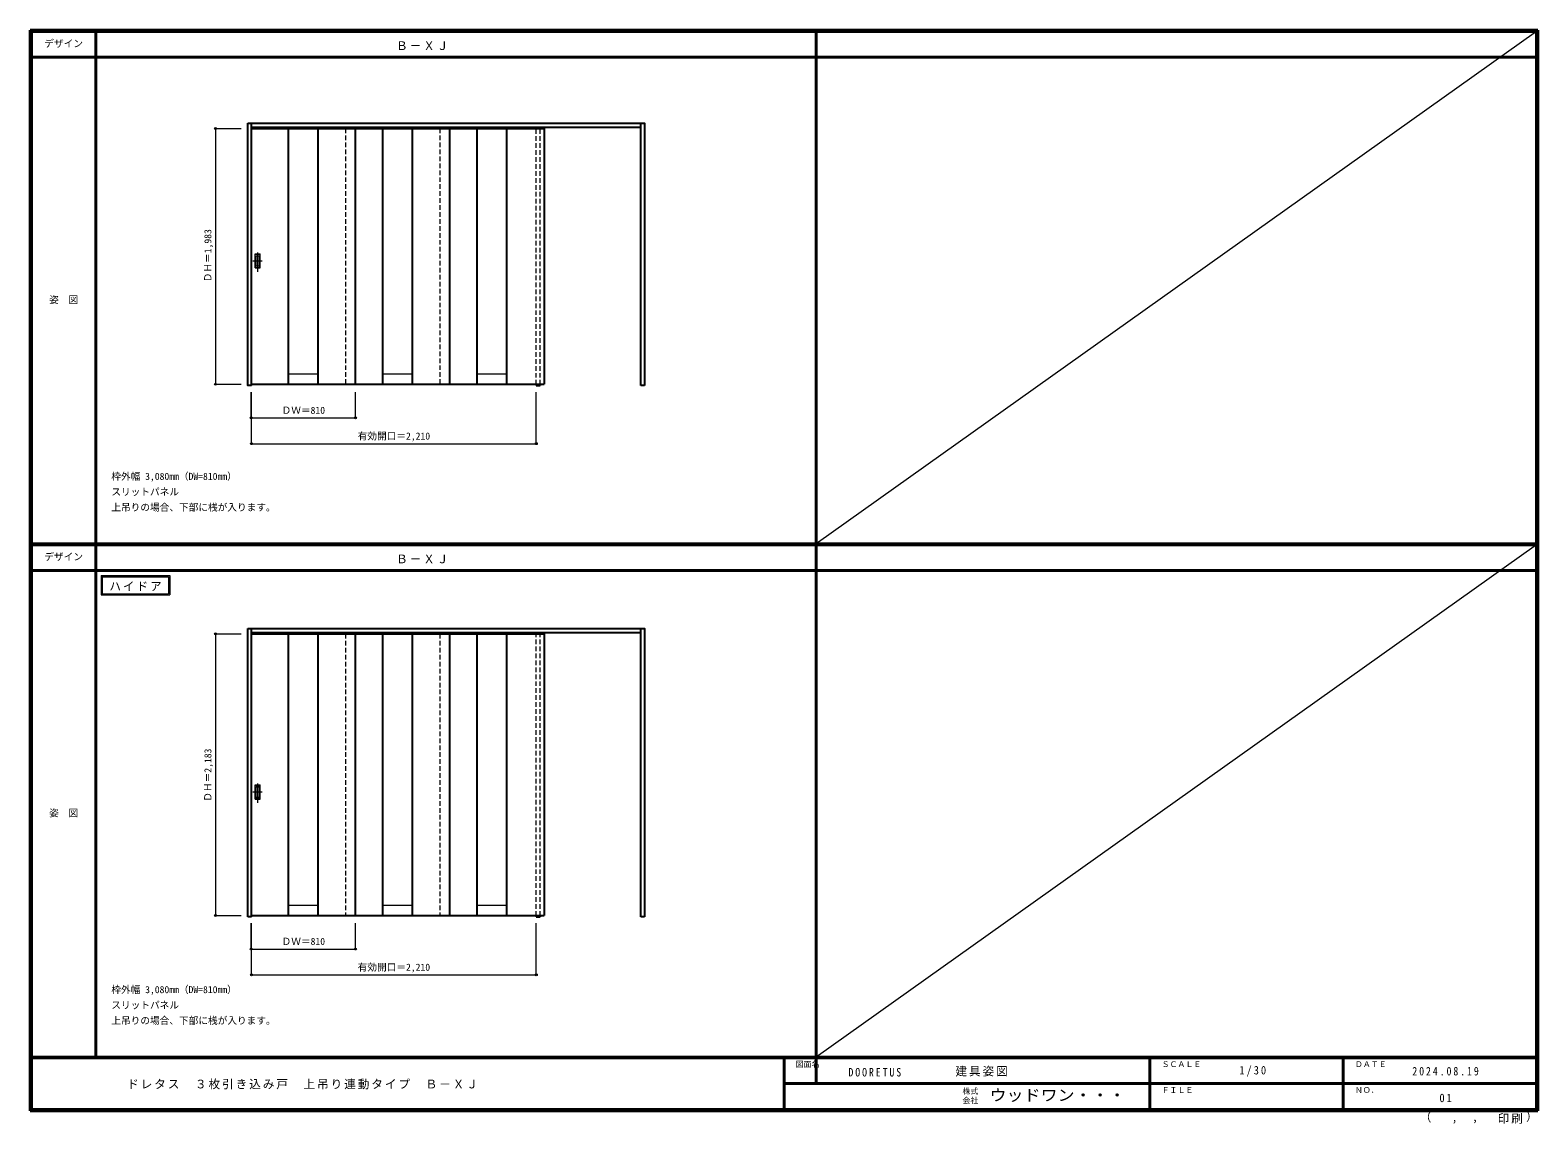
# Model space of a CAD drawing. Units: millimetres, scale not verified. Extents: x -6000 to 5700, y -4307 to 4175.
import ezdxf
from ezdxf.enums import TextEntityAlignment as Align

# ---------------------------------------------------------------- set-up
doc = ezdxf.new("R2010")
doc.units = ezdxf.units.MM
doc.header["$LTSCALE"] = 30
doc.header["$PDMODE"] = 32
doc.header["$PDSIZE"] = 15
doc.linetypes.add('CHAIN1', pattern=[8, 5, -1, 1, -1])
doc.linetypes.add('DASHED1', pattern=[1.8, 1.2, -0.6])
for name, color, linetype, lineweight in [('0-2_扉', 3, 'Continuous', 25), ('0-4_枠', 3, 'Continuous', 25), ('0-6_引手', 7, 'Continuous', 18), ('0-A_文字', 7, 'Continuous', 18), ('0-B_寸法', 7, 'Continuous', 9), ('0-F', 7, 'Continuous', 18), ('F-1_枠', 6, 'Continuous', 40)]:
    doc.layers.add(name, color=color, linetype=linetype, lineweight=lineweight)
doc.layers.add('F-A_文字', color=7, linetype='Continuous')
doc.styles.add('ＭＳ ゴシック', font='')
doc.styles.get('ＭＳ ゴシック').set_extended_font_data('MS Gothic')

msp = doc.modelspace()

# ---------------------------------------------------------------- linework, layer by layer
at = {"layer": '0-2_扉', "color": 4, "linetype": 'DASHED1', "lineweight": 9}
for p, q in [((-4285, 3411.5), (-4282, 3411.5)), ((-4285, 1428.5), (-4285, 3411.5)), ((-3553, 3411.5), (-3553, 1428.5)), ((-2821, 3411.5), (-2821, 1428.5)), ((-4282, 1428.5), (-4285, 1428.5)), ((-4285, -507.75), (-4282, -507.75)), ((-4285, -2690.75), (-4285, -507.75)), ((-3553, -507.75), (-3553, -2690.75)), ((-2821, -507.75), (-2821, -2690.75)), ((-4282, -2690.75), (-4285, -2690.75))]:
    msp.add_line(p, q, dxfattribs=at)
at = {"layer": '0-2_扉'}
for p, q in [((-3994, 1428.5), (-3994, 3411.5)), ((-3766, 1428.5), (-3766, 3411.5)), ((-3475, 1428.5), (-3475, 3411.5)), ((-3262, 1428.5), (-3262, 3411.5)), ((-3034, 1428.5), (-3034, 3411.5)), ((-2743, 1428.5), (-2743, 3411.5)), ((-2530, 1428.5), (-2530, 3411.5)), ((-2302, 1428.5), (-2302, 3411.5)), ((-4282, 1428.5), (-2011, 1428.5)), ((-3994, -2690.75), (-3994, -507.75)), ((-3766, -2690.75), (-3766, -507.75)), ((-3475, -2690.75), (-3475, -507.75)), ((-3262, -2690.75), (-3262, -507.75)), ((-3034, -2690.75), (-3034, -507.75)), ((-2743, -2690.75), (-2743, -507.75)), ((-2530, -2690.75), (-2530, -507.75)), ((-2302, -2690.75), (-2302, -507.75)), ((-4282, -2690.75), (-2011, -2690.75))]:
    msp.add_line(p, q, dxfattribs=at)
at = {"layer": '0-2_扉', "color": 7, "lineweight": 18}
for p, q in [((-3994, 1508.5), (-3766, 1508.5)), ((-3262, 1508.5), (-3034, 1508.5)), ((-2530, 1508.5), (-2302, 1508.5)), ((-3994, -2610.75), (-3766, -2610.75)), ((-3262, -2610.75), (-3034, -2610.75)), ((-2530, -2610.75), (-2302, -2610.75))]:
    msp.add_line(p, q, dxfattribs=at)
at = {"layer": '0-2_扉'}
for points in [[(-4282, 3411.5), (-2011, 3411.5), (-2011, 1428.5)], [(-4282, -507.75), (-2011, -507.75), (-2011, -2690.75)]]:
    msp.add_lwpolyline(points, dxfattribs=at)
at = {"layer": '0-4_枠'}
for p, q in [((-4282, 1418), (-4282, 3453)), ((-4282, 3423), (-1262, 3423)), ((-1262, 1418), (-1262, 3453)), ((-2072, 1428.5), (-2072, 1418)), ((-2072, 1418), (-2042, 1418)), ((-2042, 1428.5), (-2042, 1418)), ((-1232, 1418), (-1262, 1418)), ((-4312, -2701.25), (-4312, -466.25)), ((-4282, -2701.25), (-4282, -466.25)), ((-1262, -2701.25), (-1262, -466.25)), ((-4282, -496.25), (-1262, -496.25)), ((-2072, -2690.75), (-2072, -2701.25)), ((-2042, -2690.75), (-2042, -2701.25)), ((-4282, -2701.25), (-4312, -2701.25)), ((-2072, -2701.25), (-2042, -2701.25)), ((-1232, -2701.25), (-1262, -2701.25))]:
    msp.add_line(p, q, dxfattribs=at)
at = {"layer": '0-4_枠', "color": 4, "linetype": 'DASHED1', "lineweight": 9}
for p, q in [((-2072, 1426), (-2072, 3423)), ((-2042, 1426), (-2042, 3423)), ((-2072, -2693.25), (-2072, -496.25)), ((-2042, -2693.25), (-2042, -496.25))]:
    msp.add_line(p, q, dxfattribs=at)
at = {"layer": '0-4_枠'}
for points in [[(-4282, 1418), (-4312, 1418), (-4312, 3453)], [(-4312, 3453), (-1232, 3453), (-1232, 1418)], [(-4312, -466.25), (-1232, -466.25), (-1232, -2701.25)]]:
    msp.add_lwpolyline(points, dxfattribs=at)
at = {"layer": '0-6_引手', "linetype": 'CHAIN1'}
for p, q in [((-4234, 2300.77), (-4234, 2471.62)), ((-4272.07, 2386), (-4199.56, 2386)), ((-4272.07, -1733.25), (-4199.56, -1733.25)), ((-4234, -1818.48), (-4234, -1647.63))]:
    msp.add_line(p, q, dxfattribs=at)
at = {"layer": '0-6_引手'}
for p, q in [((-4253, 2441), (-4215, 2441)), ((-4253, 2331), (-4253, 2441)), ((-4246.5, 2425), (-4221.5, 2425)), ((-4246.5, 2347), (-4246.5, 2425)), ((-4246.5, 2347), (-4221.5, 2347)), ((-4221.5, 2347), (-4221.5, 2425)), ((-4215, 2331), (-4215, 2441)), ((-4253, 2331), (-4215, 2331)), ((-4253, -1678.25), (-4215, -1678.25)), ((-4253, -1788.25), (-4253, -1678.25)), ((-4246.5, -1694.25), (-4221.5, -1694.25)), ((-4246.5, -1772.25), (-4246.5, -1694.25)), ((-4221.5, -1772.25), (-4221.5, -1694.25)), ((-4215, -1788.25), (-4215, -1678.25)), ((-4253, -1788.25), (-4215, -1788.25)), ((-4246.5, -1772.25), (-4221.5, -1772.25))]:
    msp.add_line(p, q, dxfattribs=at)
at = {"layer": '0-6_引手', "linetype": 'DASHED1'}
for p, q in [((-4218, 2335), (-4218, 2437)), ((-4250, 2335), (-4218, 2335)), ((-4218, -1784.25), (-4218, -1682.25)), ((-4250, -1784.25), (-4218, -1784.25))]:
    msp.add_line(p, q, dxfattribs=at)
for points in [[(-4250, 2335), (-4250, 2437), (-4218, 2437)], [(-4250, -1784.25), (-4250, -1682.25), (-4218, -1682.25)]]:
    msp.add_lwpolyline(points, dxfattribs=at)
at = {"layer": '0-A_文字'}
for p, q in [((-5450, -55.5), (-5450, -205.5)), ((-5440, -65.5), (-4925.67, -65.5)), ((-4925.67, -65.5), (-4925.67, -195.5)), ((-5450, -205.5), (-4915.67, -205.5))]:
    msp.add_line(p, q, dxfattribs=at)
for points in [[(-5450, -55.5), (-4915.67, -55.5), (-4915.67, -205.5)], [(-5440, -65.5), (-5440, -195.5), (-4925.67, -195.5)]]:
    msp.add_lwpolyline(points, dxfattribs=at)
at = {"layer": '0-B_寸法', "color": 4}
for p, q in [((-4562, 3411.5), (-4562, 1428.5)), ((-4562, 3411.5), (-4362, 3411.5)), ((-4562, 1428.5), (-4362, 1428.5)), ((-4285, 1168), (-4285, 1368)), ((-4282, 968), (-4282, 1368)), ((-3475, 1168), (-3475, 1368)), ((-2072, 968), (-2072, 1368)), ((-4285, 1168), (-3475, 1168)), ((-4282, 968), (-2072, 968)), ((-4562, -507.75), (-4362, -507.75)), ((-4562, -507.75), (-4562, -2690.75)), ((-4562, -2690.75), (-4362, -2690.75)), ((-4285, -2951.25), (-4285, -2751.25)), ((-4282, -3151.25), (-4282, -2751.25)), ((-3475, -2951.25), (-3475, -2751.25)), ((-2072, -3151.25), (-2072, -2751.25)), ((-4285, -2951.25), (-3475, -2951.25)), ((-4282, -3151.25), (-2072, -3151.25))]:
    msp.add_line(p, q, dxfattribs=at)
at = {"layer": '0-B_寸法'}
for p in [(-4562, 3411.5), (-4562, 1428.5), (-4285, 1168), (-3475, 1168), (-4282, 968), (-2072, 968), (-4562, -507.75), (-4562, -2690.75), (-4285, -2951.25), (-3475, -2951.25), (-4282, -3151.25), (-2072, -3151.25)]:
    msp.add_point(p, dxfattribs=at)
at = {"layer": '0-F'}
for p, q in [((5690, 4165), (100, 190.5)), ((5690, 184.5), (100, -3790))]:
    msp.add_line(p, q, dxfattribs=at)
at = {"layer": 'F-1_枠'}
for p, q in [((-6000, 4175), (5700, 4175)), ((-6000, 4175), (-6000, -4205)), ((-6000, 4170), (5700, 4170)), ((-6000, 4165), (5700, 4165)), ((-5995, 4175), (-5995, -4205)), ((-5990, 4175), (-5990, -4205)), ((-5490, 4175), (-5490, -3790)), ((100, -3997.5), (100, 4175)), ((5690, 4175), (5690, -4205)), ((5695, 4175), (5695, -4205)), ((5700, 4175), (5700, -4205)), ((-6000, 3965), (5700, 3965)), ((-6000, 190.5), (5700, 190.5)), ((-6000, 187.5), (5700, 187.5)), ((-6000, 184.5), (5700, 184.5)), ((-6000, -15.5), (5700, -15.5)), ((5700, -3790), (-6000, -3790)), ((5700, -3795), (-6000, -3795)), ((-150, -3795), (-150, -4195)), ((2690, -3795), (2690, -4195)), ((4190, -3795), (4190, -4195)), ((-150, -3995), (5690, -3995.01)), ((5700, -4195), (-6000, -4195)), ((5700, -4200), (-6000, -4200)), ((5700, -4205), (-6000, -4205))]:
    msp.add_line(p, q, dxfattribs=at)

# ---------------------------------------------------------------- texts
at = {"layer": '0-A_文字', "style": 'ＭＳ ゴシック'}
for s, p in [('枠外幅 3,080mm（DW=810mm）', (-5370, 670.5)), ('スリットパネル', (-5370, 550.5)), ('上吊りの場合、下部に桟が入ります。', (-5370, 430.5)), ('枠外幅 3,080mm（DW=810mm）', (-5370, -3310)), ('スリットパネル', (-5370, -3430)), ('上吊りの場合、下部に桟が入ります。', (-5370, -3550))]:
    msp.add_text(s, height=54.99, dxfattribs=at).set_placement(p, align=Align.BOTTOM_LEFT)
at = {"layer": '0-A_文字', "char_height": 65.98, "attachment_point": 7, "style": 'ＭＳ ゴシック'}
for s, insert in [('\\T1.17;Ｂ－ＸＪ', (-3160, 4020)), ('\\T1.17;Ｂ－ＸＪ', (-3160, 39.5)), ('\\T1.17;ハイドア', (-5385.34, -175.5))]:
    msp.add_mtext(s, dxfattribs=dict(at, insert=insert))
at = {"layer": '0-B_寸法', "style": 'ＭＳ ゴシック'}
for s, p in [('ＤＨ＝1,983', (-4577, 2219.75)), ('ＤＨ＝2,183', (-4577, -1808.75))]:
    msp.add_text(s, height=54.99, rotation=90, dxfattribs=at).set_placement(p, align=Align.BOTTOM_LEFT)
for s, p in [('ＤＷ＝810', (-4048.75, 1183)), ('有効開口＝2,210', (-3458.25, 983)), ('ＤＷ＝810', (-4048.75, -2936.25)), ('有効開口＝2,210', (-3458.25, -3136.25))]:
    msp.add_text(s, height=54.99, dxfattribs=at).set_placement(p, align=Align.BOTTOM_LEFT)
at = {"layer": 'F-A_文字', "style": 'ＭＳ ゴシック'}
for s, height, p in [('デザイン', 54.99, (-5890, 4027.5)), ('姿\u3000図', 54.99, (-5852.5, 2040.25)), ('デザイン', 54.99, (-5890, 47)), ('姿\u3000図', 54.99, (-5852.5, -1940.25)), ('図面名', 43.99, (-60, -3880)), ('ＳＣＡＬＥ', 43.99, (2780, -3880)), ('ＤＡＴＥ', 43.99, (4280, -3880)), ('株式', 43.99, (1235, -4089)), ('ＦＩＬＥ', 43.99, (2780, -4080)), ('ＮＯ．', 43.99, (4280, -4080)), ('会社', 43.99, (1235, -4161)), ('（', 65.98, (4784.03, -4308.31)), ('）', 65.98, (5608.4, -4304.13)), (',', 65.98, (5031.28, -4308.31)), (',', 65.98, (5190.2, -4305.53))]:
    msp.add_text(s, height=height, dxfattribs=at).set_placement(p, align=Align.BOTTOM_LEFT)
at = {"layer": 'F-A_文字', "style": 'ＭＳ ゴシック', "width": 1.1}
msp.add_text('ウッドワン・・・', height=87.98, dxfattribs=at).set_placement((1445, -4155), align=Align.BOTTOM_LEFT)
at = {"layer": 'F-A_文字', "char_height": 65.98, "attachment_point": 7, "style": 'ＭＳ ゴシック'}
for s, insert in [('\\T1.17;建具姿図', (1180.42, -3940)), ('\\T1.38;\\W0.9;1/30', (3383.75, -3940)), ('\\T1.17;ドレタス\u3000３枚引き込み戸\u3000上吊り連動タイプ\u3000Ｂ－ＸＪ', (-5247.55, -4040)), ('\\T1.39;\\W0.85;DOORETUS', (350, -3940.79)), ('\\T1.39;\\W0.85;2024.08.19', (4726.25, -3932.5)), ('\\T1.36;\\W0.9;01', (4936.25, -4140)), ('\\T1.17;印刷', (5388.15, -4306.92))]:
    msp.add_mtext(s, dxfattribs=dict(at, insert=insert))

doc.saveas('drawing.dxf')
